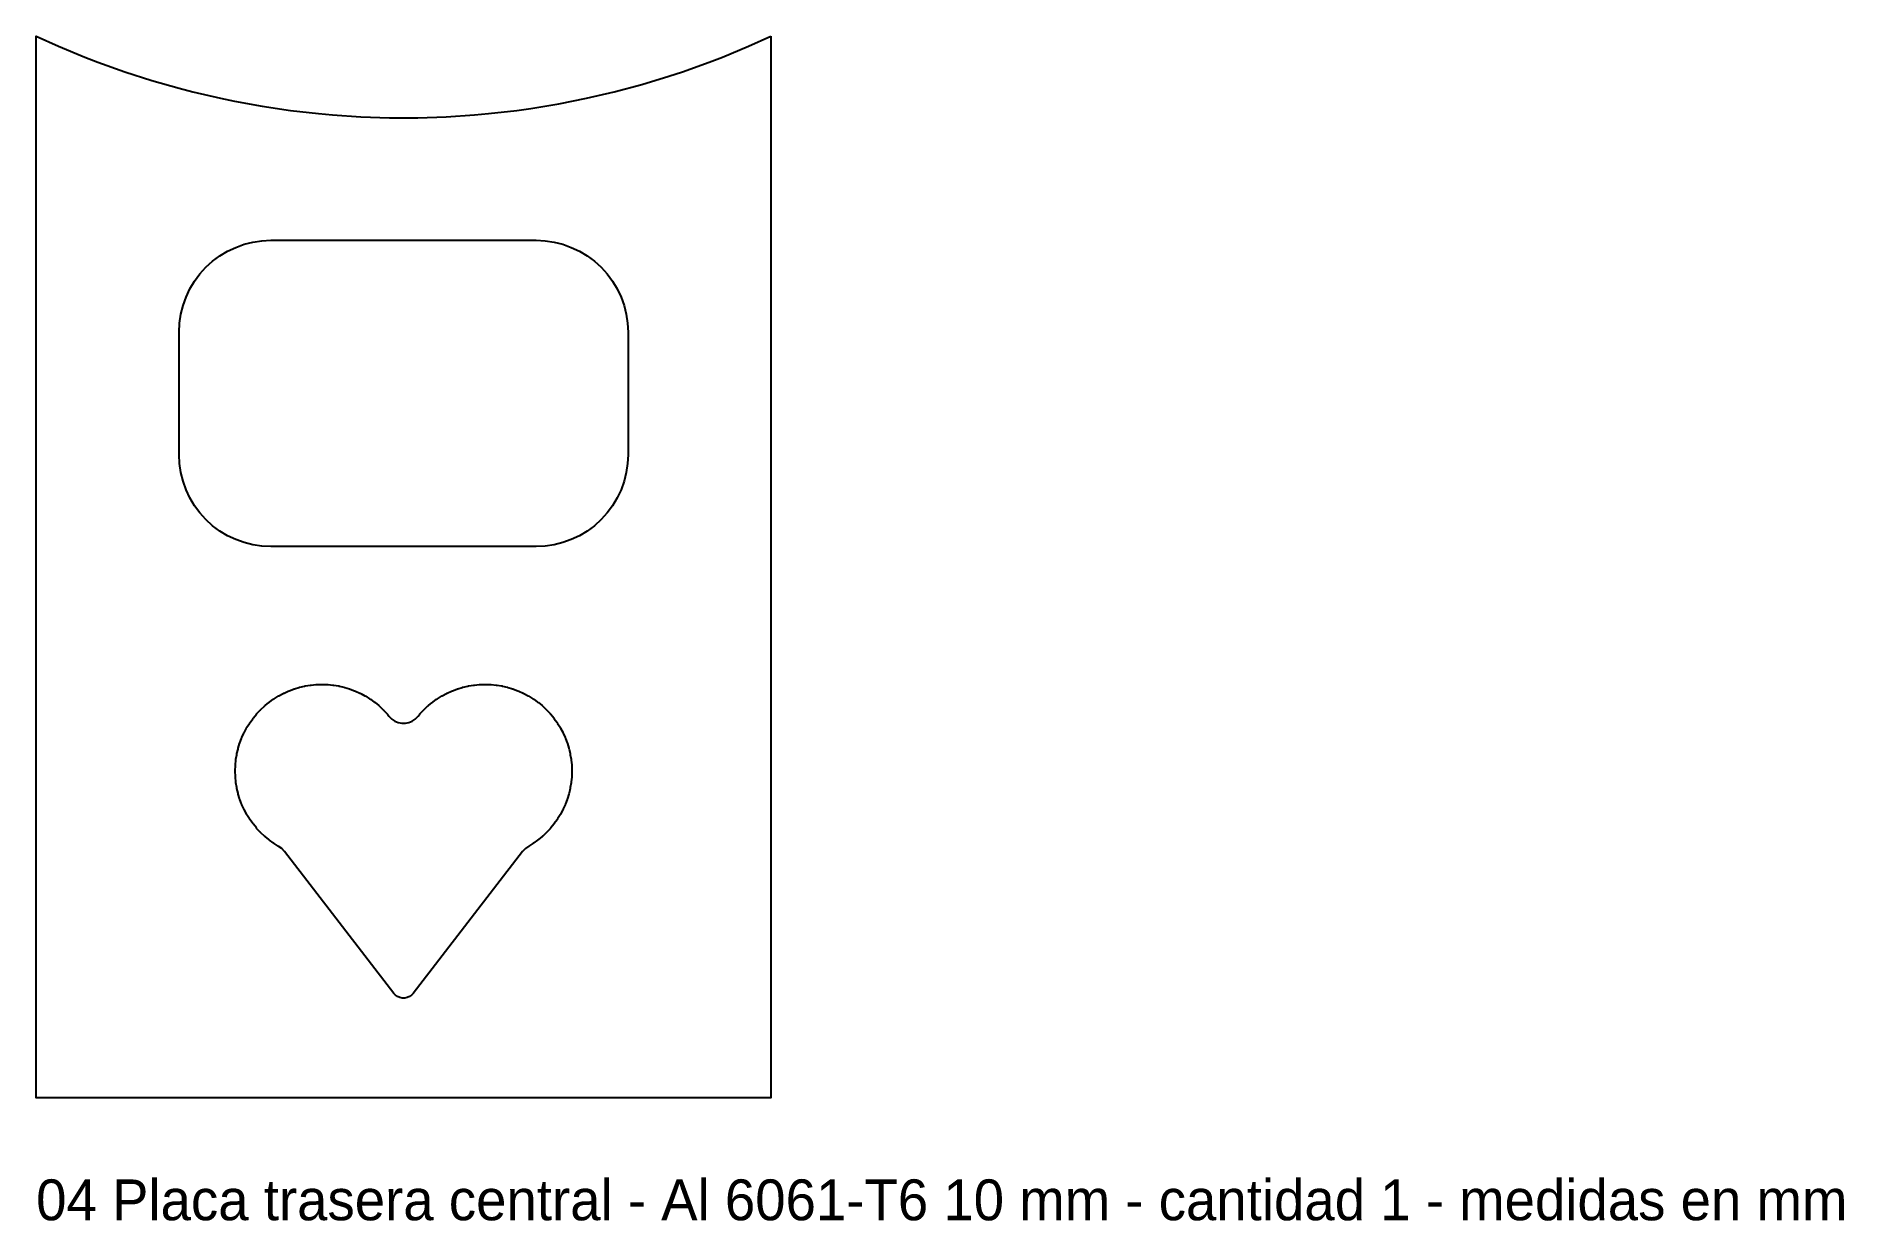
# Model space of a CAD drawing. Header units: millimetres. Extents: x -36 to 141, y -12 to 104.
import ezdxf

# ---------------------------------------------------------------- set-up
doc = ezdxf.new("R2010")
doc.units = ezdxf.units.MM
doc.layers.add('CORTE', color=1, linetype='Continuous')
doc.layers.add('NOTAS', color=3, linetype='Continuous')

msp = doc.modelspace()

# ---------------------------------------------------------------- linework, layer by layer
at = {"layer": 'CORTE'}
for points in [[(36, 104), (36, 0), (-36, 0), (-36, 104), (-33.81, 103.01), (-31.24, 101.95), (-29.94, 101.45), (-27.32, 100.51), (-24.67, 99.66), (-22, 98.9), (-20.65, 98.55), (-17.94, 97.92), (-16.58, 97.63), (-13.85, 97.14), (-11.09, 96.73), (-8.33, 96.41), (-6.95, 96.28), (-4.17, 96.1), (-1.39, 96.01), (0, 96), (1.39, 96.01), (4.17, 96.1), (6.95, 96.28), (8.33, 96.41), (11.09, 96.73), (12.47, 96.92), (15.22, 97.37), (17.94, 97.92), (20.65, 98.55), (23.34, 99.27), (26, 100.07), (27.32, 100.51), (29.94, 101.45), (31.24, 101.95), (33.81, 103.01), (36, 104)], [(22, 63), (21.96, 62.12), (21.83, 61.24), (21.61, 60.39), (21.31, 59.56), (20.94, 58.76), (20.48, 58), (19.96, 57.29), (19.36, 56.64), (18.71, 56.04), (18, 55.52), (17.24, 55.06), (16.44, 54.69), (15.61, 54.39), (14.76, 54.17), (13.88, 54.04), (13, 54), (-13, 54), (-13.88, 54.04), (-14.76, 54.17), (-15.61, 54.39), (-16.44, 54.69), (-17.24, 55.06), (-18, 55.52), (-18.71, 56.04), (-19.36, 56.64), (-19.96, 57.29), (-20.48, 58), (-20.94, 58.76), (-21.31, 59.56), (-21.61, 60.39), (-21.83, 61.24), (-21.96, 62.12), (-22, 63), (-22, 75), (-21.96, 75.88), (-21.83, 76.76), (-21.61, 77.61), (-21.31, 78.44), (-20.94, 79.24), (-20.48, 80), (-19.96, 80.71), (-19.36, 81.36), (-18.71, 81.96), (-18, 82.48), (-17.24, 82.94), (-16.44, 83.31), (-15.61, 83.61), (-14.76, 83.83), (-13.88, 83.96), (-13, 84), (13, 84), (13.88, 83.96), (14.76, 83.83), (15.61, 83.61), (16.44, 83.31), (17.24, 82.94), (18, 82.48), (18.71, 81.96), (19.36, 81.36), (19.96, 80.71), (20.48, 80), (20.94, 79.24), (21.31, 78.44), (21.61, 77.61), (21.83, 76.76), (21.96, 75.88), (22, 75), (22, 63)], [(-12.28, 24.66), (-12.29, 24.66), (-12.68, 24.91), (-12.71, 24.93), (-12.73, 24.94), (-12.76, 24.96), (-13.13, 25.23), (-13.17, 25.25), (-13.18, 25.26), (-13.21, 25.29), (-13.57, 25.58), (-13.6, 25.6), (-13.61, 25.62), (-13.64, 25.64), (-13.97, 25.96), (-14, 25.98), (-14.02, 26), (-14.04, 26.03), (-14.36, 26.36), (-14.38, 26.39), (-14.4, 26.4), (-14.42, 26.43), (-14.71, 26.79), (-14.74, 26.82), (-14.75, 26.83), (-14.77, 26.87), (-15.04, 27.24), (-15.06, 27.27), (-15.07, 27.29), (-15.09, 27.32), (-15.34, 27.71), (-15.36, 27.74), (-15.37, 27.76), (-15.38, 27.79), (-15.6, 28.2), (-15.62, 28.23), (-15.63, 28.25), (-15.64, 28.29), (-15.83, 28.7), (-15.85, 28.74), (-15.86, 28.76), (-15.87, 28.79), (-16.03, 29.22), (-16.04, 29.26), (-16.05, 29.28), (-16.06, 29.31), (-16.2, 29.75), (-16.21, 29.79), (-16.21, 29.81), (-16.22, 29.85), (-16.33, 30.29), (-16.33, 30.33), (-16.34, 30.35), (-16.34, 30.39), (-16.42, 30.84), (-16.43, 30.88), (-16.43, 30.9), (-16.43, 30.94), (-16.48, 31.4), (-16.48, 31.43), (-16.48, 31.45), (-16.48, 31.49), (-16.5, 31.95), (-16.5, 31.99), (-16.5, 32.01), (-16.5, 32.05), (-16.48, 32.51), (-16.48, 32.55), (-16.48, 32.57), (-16.48, 32.6), (-16.43, 33.06), (-16.43, 33.1), (-16.43, 33.12), (-16.42, 33.16), (-16.34, 33.61), (-16.34, 33.65), (-16.33, 33.67), (-16.33, 33.71), (-16.22, 34.15), (-16.21, 34.19), (-16.21, 34.21), (-16.2, 34.25), (-16.06, 34.69), (-16.05, 34.72), (-16.04, 34.74), (-16.03, 34.78), (-15.87, 35.21), (-15.86, 35.24), (-15.85, 35.26), (-15.83, 35.3), (-15.64, 35.71), (-15.63, 35.75), (-15.62, 35.77), (-15.6, 35.8), (-15.38, 36.21), (-15.37, 36.24), (-15.36, 36.26), (-15.34, 36.29), (-15.09, 36.68), (-15.07, 36.71), (-15.06, 36.73), (-15.04, 36.76), (-14.77, 37.13), (-14.75, 37.17), (-14.74, 37.18), (-14.71, 37.21), (-14.42, 37.57), (-14.4, 37.6), (-14.38, 37.61), (-14.36, 37.64), (-14.04, 37.97), (-14.02, 38), (-14, 38.02), (-13.97, 38.04), (-13.64, 38.36), (-13.61, 38.38), (-13.6, 38.4), (-13.57, 38.42), (-13.21, 38.71), (-13.18, 38.74), (-13.17, 38.75), (-13.13, 38.77), (-12.76, 39.04), (-12.73, 39.06), (-12.71, 39.07), (-12.68, 39.09), (-12.29, 39.34), (-12.26, 39.36), (-12.24, 39.37), (-12.21, 39.38), (-11.8, 39.6), (-11.77, 39.62), (-11.75, 39.63), (-11.71, 39.64), (-11.3, 39.83), (-11.26, 39.85), (-11.24, 39.86), (-11.21, 39.87), (-10.78, 40.03), (-10.74, 40.04), (-10.72, 40.05), (-10.69, 40.06), (-10.25, 40.2), (-10.21, 40.21), (-10.19, 40.21), (-10.15, 40.22), (-9.71, 40.33), (-9.67, 40.33), (-9.65, 40.34), (-9.61, 40.34), (-9.16, 40.42), (-9.12, 40.43), (-9.1, 40.43), (-9.06, 40.43), (-8.6, 40.48), (-8.57, 40.48), (-8.55, 40.48), (-8.51, 40.48), (-8.05, 40.5), (-8.01, 40.5), (-7.99, 40.5), (-7.95, 40.5), (-7.49, 40.48), (-7.45, 40.48), (-7.43, 40.48), (-7.4, 40.48), (-6.94, 40.43), (-6.9, 40.43), (-6.88, 40.43), (-6.84, 40.42), (-6.39, 40.34), (-6.35, 40.34), (-6.33, 40.33), (-6.29, 40.33), (-5.85, 40.22), (-5.81, 40.21), (-5.79, 40.21), (-5.75, 40.2), (-5.31, 40.06), (-5.28, 40.05), (-5.26, 40.04), (-5.22, 40.03), (-4.79, 39.87), (-4.76, 39.86), (-4.74, 39.85), (-4.7, 39.83), (-4.29, 39.64), (-4.25, 39.63), (-4.23, 39.62), (-4.2, 39.6), (-3.79, 39.38), (-3.76, 39.37), (-3.74, 39.36), (-3.71, 39.34), (-3.32, 39.09), (-3.29, 39.07), (-3.27, 39.06), (-3.24, 39.04), (-2.87, 38.77), (-2.83, 38.75), (-2.82, 38.74), (-2.79, 38.71), (-2.43, 38.42), (-2.4, 38.4), (-2.39, 38.38), (-2.36, 38.36), (-2.03, 38.04), (-2, 38.02), (-1.98, 38), (-1.96, 37.97), (-1.64, 37.64), (-1.62, 37.61), (-1.6, 37.6), (-1.58, 37.57), (-1.43, 37.38), (-1.14, 37.09), (-0.85, 36.9), (-0.52, 36.76), (-0.18, 36.7), (0.18, 36.7), (0.52, 36.76), (0.85, 36.9), (1.14, 37.09), (1.43, 37.38), (1.58, 37.57), (1.6, 37.6), (1.62, 37.61), (1.64, 37.64), (1.96, 37.97), (1.98, 38), (2, 38.02), (2.03, 38.04), (2.36, 38.36), (2.39, 38.38), (2.4, 38.4), (2.43, 38.42), (2.79, 38.71), (2.82, 38.74), (2.83, 38.75), (2.87, 38.77), (3.24, 39.04), (3.27, 39.06), (3.29, 39.07), (3.32, 39.09), (3.71, 39.34), (3.74, 39.36), (3.76, 39.37), (3.79, 39.38), (4.2, 39.6), (4.23, 39.62), (4.25, 39.63), (4.29, 39.64), (4.7, 39.83), (4.74, 39.85), (4.76, 39.86), (4.79, 39.87), (5.22, 40.03), (5.26, 40.04), (5.28, 40.05), (5.31, 40.06), (5.75, 40.2), (5.79, 40.21), (5.81, 40.21), (5.85, 40.22), (6.29, 40.33), (6.33, 40.33), (6.35, 40.34), (6.39, 40.34), (6.84, 40.42), (6.88, 40.43), (6.9, 40.43), (6.94, 40.43), (7.4, 40.48), (7.43, 40.48), (7.45, 40.48), (7.49, 40.48), (7.95, 40.5), (7.99, 40.5), (8.01, 40.5), (8.05, 40.5), (8.51, 40.48), (8.55, 40.48), (8.57, 40.48), (8.6, 40.48), (9.06, 40.43), (9.1, 40.43), (9.12, 40.43), (9.16, 40.42), (9.61, 40.34), (9.65, 40.34), (9.67, 40.33), (9.71, 40.33), (10.15, 40.22), (10.19, 40.21), (10.21, 40.21), (10.25, 40.2), (10.69, 40.06), (10.72, 40.05), (10.74, 40.04), (10.78, 40.03), (11.21, 39.87), (11.24, 39.86), (11.26, 39.85), (11.3, 39.83), (11.71, 39.64), (11.75, 39.63), (11.77, 39.62), (11.8, 39.6), (12.21, 39.38), (12.24, 39.37), (12.26, 39.36), (12.29, 39.34), (12.68, 39.09), (12.71, 39.07), (12.73, 39.06), (12.76, 39.04), (13.13, 38.77), (13.17, 38.75), (13.18, 38.74), (13.21, 38.71), (13.57, 38.42), (13.6, 38.4), (13.61, 38.38), (13.64, 38.36), (13.97, 38.04), (14, 38.02), (14.02, 38), (14.04, 37.97), (14.36, 37.64), (14.38, 37.61), (14.4, 37.6), (14.42, 37.57), (14.71, 37.21), (14.74, 37.18), (14.75, 37.17), (14.77, 37.13), (15.04, 36.76), (15.06, 36.73), (15.07, 36.71), (15.09, 36.68), (15.34, 36.29), (15.36, 36.26), (15.37, 36.24), (15.38, 36.21), (15.6, 35.8), (15.62, 35.77), (15.63, 35.75), (15.64, 35.71), (15.83, 35.3), (15.85, 35.26), (15.86, 35.24), (15.87, 35.21), (16.03, 34.78), (16.04, 34.74), (16.05, 34.72), (16.06, 34.69), (16.2, 34.25), (16.21, 34.21), (16.21, 34.19), (16.22, 34.15), (16.33, 33.71), (16.33, 33.67), (16.34, 33.65), (16.34, 33.61), (16.42, 33.16), (16.43, 33.12), (16.43, 33.1), (16.43, 33.06), (16.48, 32.6), (16.48, 32.57), (16.48, 32.55), (16.48, 32.51), (16.5, 32.05), (16.5, 32.01), (16.5, 31.99), (16.5, 31.95), (16.48, 31.49), (16.48, 31.45), (16.48, 31.43), (16.48, 31.4), (16.43, 30.94), (16.43, 30.9), (16.43, 30.88), (16.42, 30.84), (16.34, 30.39), (16.34, 30.35), (16.33, 30.33), (16.33, 30.29), (16.22, 29.85), (16.21, 29.81), (16.21, 29.79), (16.2, 29.75), (16.06, 29.31), (16.05, 29.28), (16.04, 29.26), (16.03, 29.22), (15.87, 28.79), (15.86, 28.76), (15.85, 28.74), (15.83, 28.7), (15.64, 28.29), (15.63, 28.25), (15.62, 28.23), (15.6, 28.2), (15.38, 27.79), (15.37, 27.76), (15.36, 27.74), (15.34, 27.71), (15.09, 27.32), (15.07, 27.29), (15.06, 27.27), (15.04, 27.24), (14.77, 26.87), (14.75, 26.83), (14.74, 26.82), (14.71, 26.79), (14.42, 26.43), (14.4, 26.4), (14.38, 26.39), (14.36, 26.36), (14.04, 26.03), (14.02, 26), (14, 25.98), (13.97, 25.96), (13.64, 25.64), (13.61, 25.62), (13.6, 25.6), (13.57, 25.58), (13.21, 25.29), (13.18, 25.26), (13.17, 25.25), (13.13, 25.23), (12.76, 24.96), (12.73, 24.94), (12.71, 24.93), (12.68, 24.91), (12.29, 24.66), (12.28, 24.66), (11.94, 24.42), (11.66, 24.12), (0.95, 10.23), (0.78, 10.06), (0.58, 9.92), (0.36, 9.82), (0.12, 9.77), (-0.12, 9.77), (-0.36, 9.82), (-0.58, 9.92), (-0.78, 10.06), (-0.95, 10.23), (-11.66, 24.12), (-11.94, 24.42), (-12.28, 24.66)]]:
    msp.add_lwpolyline(points, close=True, dxfattribs=at)

# ---------------------------------------------------------------- texts
at = {"layer": 'NOTAS'}
msp.add_text('04 Placa trasera central - Al 6061-T6 10 mm - cantidad 1 - medidas en mm', height=4, dxfattribs=at).set_placement((-36, -12))

doc.saveas('drawing.dxf')
